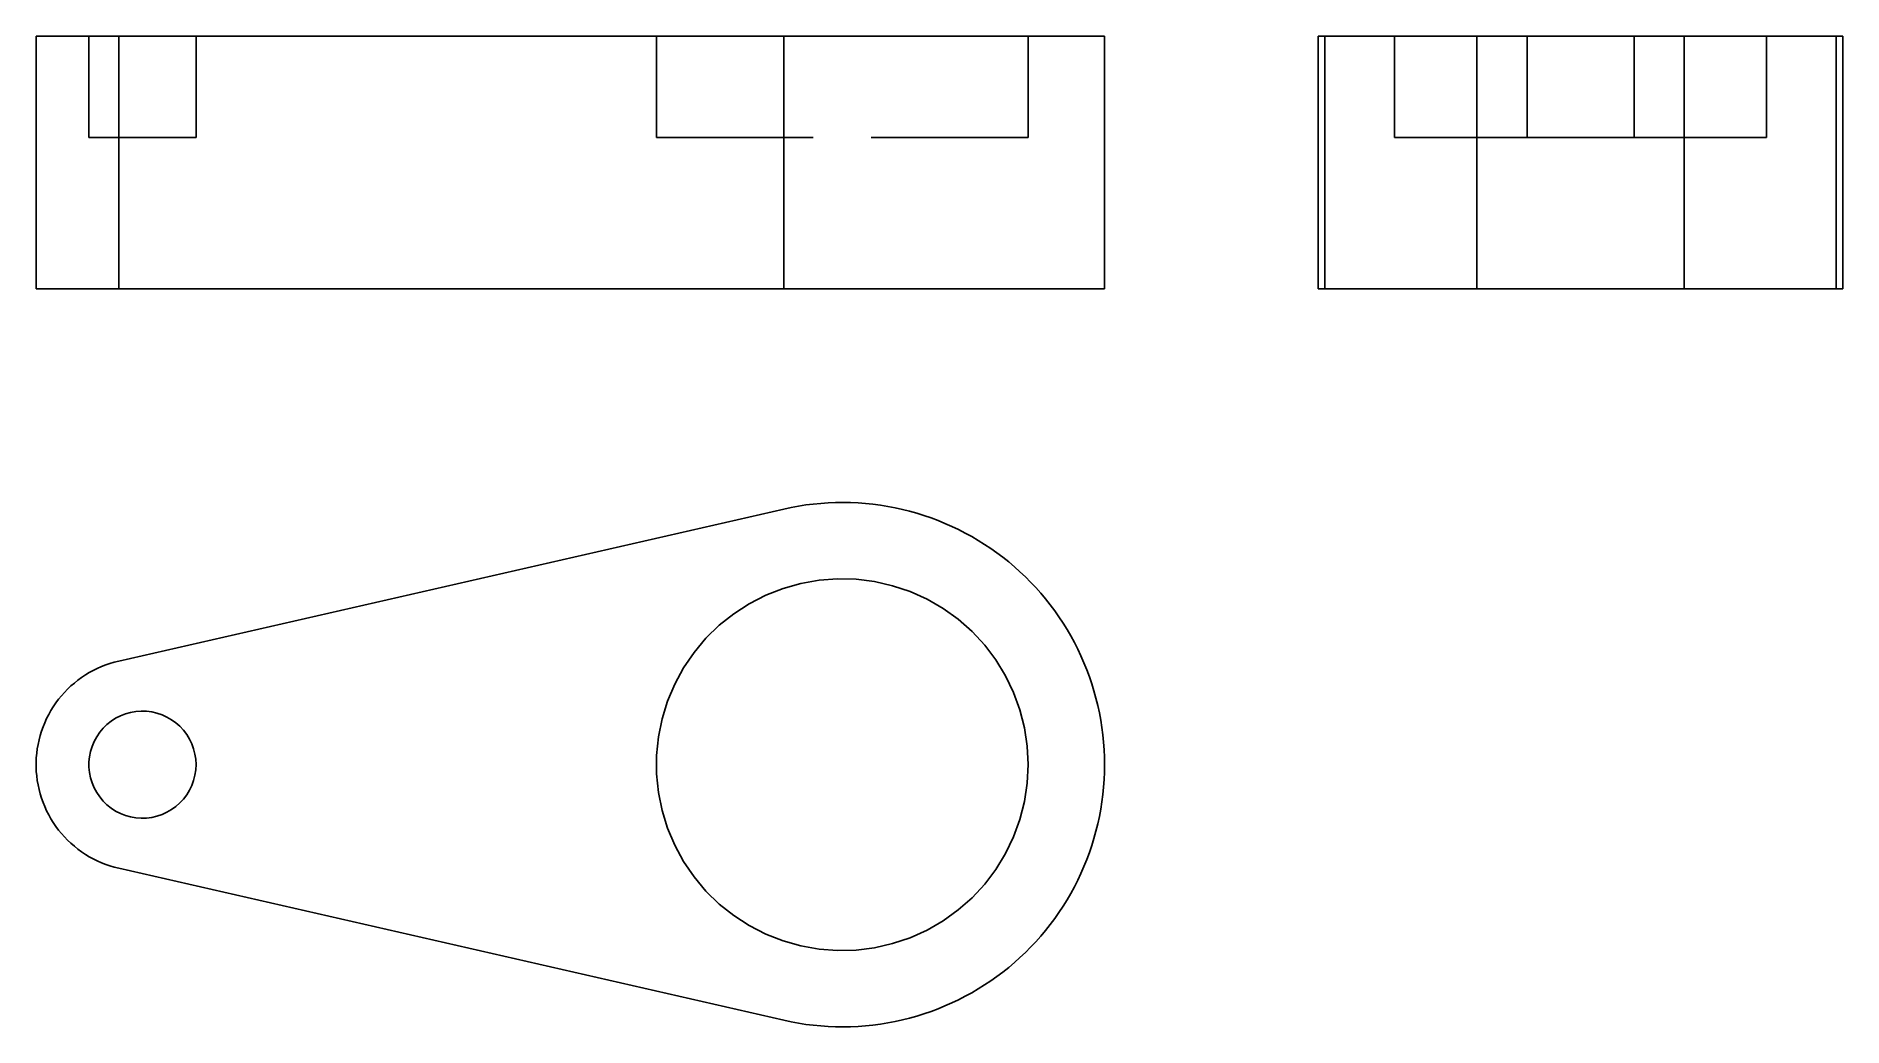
# Model space of a CAD drawing. Extents: x 0 to 1.68, y 0 to 0.92.
import ezdxf

# ---------------------------------------------------------------- set-up
doc = ezdxf.new("R2010")
doc.units = 0
doc.linetypes.add('HIDDEN', pattern=[0.0497, 0.03315, -0.01655])
for name, color, linetype in [('FRONT', 7, 'CONTINUOUS'), ('FRONT_HID', 7, 'HIDDEN'), ('LEFT', 7, 'CONTINUOUS'), ('LEFT_HID', 7, 'HIDDEN'), ('TOP', 7, 'CONTINUOUS')]:
    doc.layers.add(name, color=color, linetype=linetype)

msp = doc.modelspace()

# ---------------------------------------------------------------- linework, layer by layer
at = {"layer": 'FRONT'}
for p, q in [((0.076871, 0.921995), (0, 0.921995)), ((0, 0.921995), (0, 0.827757)), ((0.695618, 0.921995), (0.076871, 0.921995)), ((0.076871, 0.827757), (0.076871, 0.921995)), ((0.994017, 0.921995), (0.695618, 0.921995)), ((0.695618, 0.827757), (0.695618, 0.921995)), ((0.994017, 0.827757), (0.994017, 0.921995)), ((0, 0.827757), (0, 0.686835)), ((0.076871, 0.686835), (0.076871, 0.827757)), ((0.695618, 0.686835), (0.695618, 0.827757)), ((0.994017, 0.686835), (0.994017, 0.827757)), ((0.076871, 0.686835), (0, 0.686835)), ((0.695618, 0.686835), (0.076871, 0.686835)), ((0.994017, 0.686835), (0.695618, 0.686835))]:
    msp.add_line(p, q, dxfattribs=at)
at = {"layer": 'FRONT_HID', "linetype": 'HIDDEN'}
for p, q in [((0.14875, 0.921995), (0.049081, 0.921995)), ((0.049081, 0.921995), (0.14875, 0.921995)), ((0.049081, 0.921995), (0.049081, 0.827757)), ((0.076871, 0.921995), (0.197831, 0.921995)), ((0.197831, 0.921995), (0.076871, 0.921995)), ((0.14875, 0.827757), (0.14875, 0.921995)), ((0.515013, 0.921995), (0.508993, 0.921995)), ((0.508993, 0.921995), (0.515013, 0.921995)), ((0.521033, 0.921995), (0.515013, 0.921995)), ((0.515013, 0.921995), (0.521033, 0.921995)), ((0.527053, 0.921995), (0.521033, 0.921995)), ((0.521033, 0.921995), (0.527053, 0.921995)), ((0.533074, 0.921995), (0.527053, 0.921995)), ((0.527053, 0.921995), (0.533074, 0.921995)), ((0.539094, 0.921995), (0.533074, 0.921995)), ((0.533074, 0.921995), (0.539094, 0.921995)), ((0.545114, 0.921995), (0.539094, 0.921995)), ((0.539094, 0.921995), (0.545114, 0.921995)), ((0.551134, 0.921995), (0.545114, 0.921995)), ((0.545114, 0.921995), (0.551134, 0.921995)), ((0.557154, 0.921995), (0.551134, 0.921995)), ((0.551134, 0.921995), (0.557154, 0.921995)), ((0.563174, 0.921995), (0.557154, 0.921995)), ((0.557154, 0.921995), (0.563174, 0.921995)), ((0.569195, 0.921995), (0.563174, 0.921995)), ((0.563174, 0.921995), (0.569195, 0.921995)), ((0.575215, 0.921995), (0.569195, 0.921995)), ((0.569195, 0.921995), (0.575215, 0.921995)), ((0.581235, 0.921995), (0.575215, 0.921995)), ((0.575215, 0.921995), (0.581235, 0.921995)), ((0.922992, 0.921995), (0.577008, 0.921995)), ((0.577008, 0.921995), (0.922992, 0.921995)), ((0.577008, 0.921995), (0.577008, 0.827757)), ((0.587255, 0.921995), (0.581235, 0.921995)), ((0.581235, 0.921995), (0.587255, 0.921995)), ((0.593275, 0.921995), (0.587255, 0.921995)), ((0.587255, 0.921995), (0.593275, 0.921995)), ((0.599295, 0.921995), (0.593275, 0.921995)), ((0.593275, 0.921995), (0.599295, 0.921995)), ((0.605316, 0.921995), (0.599295, 0.921995)), ((0.599295, 0.921995), (0.605316, 0.921995)), ((0.611336, 0.921995), (0.605316, 0.921995)), ((0.605316, 0.921995), (0.611336, 0.921995)), ((0.617356, 0.921995), (0.611336, 0.921995)), ((0.611336, 0.921995), (0.617356, 0.921995)), ((0.623376, 0.921995), (0.617356, 0.921995)), ((0.617356, 0.921995), (0.623376, 0.921995)), ((0.629396, 0.921995), (0.623376, 0.921995)), ((0.623376, 0.921995), (0.629396, 0.921995)), ((0.635416, 0.921995), (0.629396, 0.921995)), ((0.629396, 0.921995), (0.635416, 0.921995)), ((0.641436, 0.921995), (0.635416, 0.921995)), ((0.635416, 0.921995), (0.641436, 0.921995)), ((0.647457, 0.921995), (0.641436, 0.921995)), ((0.641436, 0.921995), (0.647457, 0.921995)), ((0.653477, 0.921995), (0.647457, 0.921995)), ((0.647457, 0.921995), (0.653477, 0.921995)), ((0.659497, 0.921995), (0.653477, 0.921995)), ((0.653477, 0.921995), (0.659497, 0.921995)), ((0.665517, 0.921995), (0.659497, 0.921995)), ((0.659497, 0.921995), (0.665517, 0.921995)), ((0.671537, 0.921995), (0.665517, 0.921995)), ((0.665517, 0.921995), (0.671537, 0.921995)), ((0.677557, 0.921995), (0.671537, 0.921995)), ((0.671537, 0.921995), (0.677557, 0.921995)), ((0.683578, 0.921995), (0.677557, 0.921995)), ((0.677557, 0.921995), (0.683578, 0.921995)), ((0.689598, 0.921995), (0.683578, 0.921995)), ((0.683578, 0.921995), (0.689598, 0.921995)), ((0.695618, 0.921995), (0.689598, 0.921995)), ((0.689598, 0.921995), (0.695618, 0.921995)), ((0.922992, 0.827757), (0.922992, 0.921995)), ((0.14875, 0.827757), (0.049081, 0.827757)), ((0.049081, 0.827757), (0.14875, 0.827757)), ((0.922992, 0.827757), (0.577008, 0.827757)), ((0.577008, 0.827757), (0.922992, 0.827757)), ((0.053827, 0.686835), (0.050663, 0.686835)), ((0.050663, 0.686835), (0.053827, 0.686835)), ((0.056991, 0.686835), (0.053827, 0.686835)), ((0.053827, 0.686835), (0.056991, 0.686835)), ((0.060155, 0.686835), (0.056991, 0.686835)), ((0.056991, 0.686835), (0.060155, 0.686835)), ((0.063319, 0.686835), (0.060155, 0.686835)), ((0.060155, 0.686835), (0.063319, 0.686835)), ((0.066484, 0.686835), (0.063319, 0.686835)), ((0.063319, 0.686835), (0.066484, 0.686835)), ((0.069648, 0.686835), (0.066484, 0.686835)), ((0.066484, 0.686835), (0.069648, 0.686835)), ((0.072812, 0.686835), (0.069648, 0.686835)), ((0.069648, 0.686835), (0.072812, 0.686835)), ((0.075976, 0.686835), (0.072812, 0.686835)), ((0.072812, 0.686835), (0.075976, 0.686835)), ((0.07914, 0.686835), (0.075976, 0.686835)), ((0.075976, 0.686835), (0.07914, 0.686835)), ((0.076871, 0.686835), (0.197831, 0.686835)), ((0.197831, 0.686835), (0.076871, 0.686835)), ((0.082304, 0.686835), (0.07914, 0.686835)), ((0.07914, 0.686835), (0.082304, 0.686835)), ((0.085468, 0.686835), (0.082304, 0.686835)), ((0.082304, 0.686835), (0.085468, 0.686835)), ((0.088632, 0.686835), (0.085468, 0.686835)), ((0.085468, 0.686835), (0.088632, 0.686835)), ((0.091796, 0.686835), (0.088632, 0.686835)), ((0.088632, 0.686835), (0.091796, 0.686835)), ((0.09496, 0.686835), (0.091796, 0.686835)), ((0.091796, 0.686835), (0.09496, 0.686835)), ((0.098125, 0.686835), (0.09496, 0.686835)), ((0.09496, 0.686835), (0.098125, 0.686835)), ((0.101289, 0.686835), (0.098125, 0.686835)), ((0.098125, 0.686835), (0.101289, 0.686835)), ((0.104453, 0.686835), (0.101289, 0.686835)), ((0.101289, 0.686835), (0.104453, 0.686835)), ((0.107617, 0.686835), (0.104453, 0.686835)), ((0.104453, 0.686835), (0.107617, 0.686835)), ((0.110781, 0.686835), (0.107617, 0.686835)), ((0.107617, 0.686835), (0.110781, 0.686835)), ((0.113945, 0.686835), (0.110781, 0.686835)), ((0.110781, 0.686835), (0.113945, 0.686835)), ((0.117109, 0.686835), (0.113945, 0.686835)), ((0.113945, 0.686835), (0.117109, 0.686835)), ((0.120273, 0.686835), (0.117109, 0.686835)), ((0.117109, 0.686835), (0.120273, 0.686835)), ((0.123437, 0.686835), (0.120273, 0.686835)), ((0.120273, 0.686835), (0.123437, 0.686835)), ((0.126601, 0.686835), (0.123437, 0.686835)), ((0.123437, 0.686835), (0.126601, 0.686835)), ((0.129766, 0.686835), (0.126601, 0.686835)), ((0.126601, 0.686835), (0.129766, 0.686835)), ((0.13293, 0.686835), (0.129766, 0.686835)), ((0.129766, 0.686835), (0.13293, 0.686835)), ((0.136094, 0.686835), (0.13293, 0.686835)), ((0.13293, 0.686835), (0.136094, 0.686835)), ((0.139258, 0.686835), (0.136094, 0.686835)), ((0.136094, 0.686835), (0.139258, 0.686835)), ((0.142422, 0.686835), (0.139258, 0.686835)), ((0.139258, 0.686835), (0.142422, 0.686835)), ((0.145586, 0.686835), (0.142422, 0.686835)), ((0.142422, 0.686835), (0.145586, 0.686835)), ((0.14875, 0.686835), (0.145586, 0.686835)), ((0.145586, 0.686835), (0.14875, 0.686835)), ((0.515013, 0.686835), (0.508993, 0.686835)), ((0.508993, 0.686835), (0.515013, 0.686835)), ((0.521033, 0.686835), (0.515013, 0.686835)), ((0.515013, 0.686835), (0.521033, 0.686835)), ((0.527053, 0.686835), (0.521033, 0.686835)), ((0.521033, 0.686835), (0.527053, 0.686835)), ((0.533074, 0.686835), (0.527053, 0.686835)), ((0.527053, 0.686835), (0.533074, 0.686835)), ((0.539094, 0.686835), (0.533074, 0.686835)), ((0.533074, 0.686835), (0.539094, 0.686835)), ((0.545114, 0.686835), (0.539094, 0.686835)), ((0.539094, 0.686835), (0.545114, 0.686835)), ((0.551134, 0.686835), (0.545114, 0.686835)), ((0.545114, 0.686835), (0.551134, 0.686835)), ((0.557154, 0.686835), (0.551134, 0.686835)), ((0.551134, 0.686835), (0.557154, 0.686835)), ((0.563174, 0.686835), (0.557154, 0.686835)), ((0.557154, 0.686835), (0.563174, 0.686835)), ((0.569195, 0.686835), (0.563174, 0.686835)), ((0.563174, 0.686835), (0.569195, 0.686835)), ((0.575215, 0.686835), (0.569195, 0.686835)), ((0.569195, 0.686835), (0.575215, 0.686835)), ((0.581235, 0.686835), (0.575215, 0.686835)), ((0.575215, 0.686835), (0.581235, 0.686835)), ((0.587255, 0.686835), (0.581235, 0.686835)), ((0.581235, 0.686835), (0.587255, 0.686835)), ((0.593483, 0.686835), (0.582499, 0.686835)), ((0.582499, 0.686835), (0.593483, 0.686835)), ((0.593275, 0.686835), (0.587255, 0.686835)), ((0.587255, 0.686835), (0.593275, 0.686835)), ((0.599295, 0.686835), (0.593275, 0.686835)), ((0.593275, 0.686835), (0.599295, 0.686835)), ((0.604467, 0.686835), (0.593483, 0.686835)), ((0.593483, 0.686835), (0.604467, 0.686835)), ((0.605316, 0.686835), (0.599295, 0.686835)), ((0.599295, 0.686835), (0.605316, 0.686835)), ((0.61545, 0.686835), (0.604467, 0.686835)), ((0.604467, 0.686835), (0.61545, 0.686835)), ((0.611336, 0.686835), (0.605316, 0.686835)), ((0.605316, 0.686835), (0.611336, 0.686835)), ((0.617356, 0.686835), (0.611336, 0.686835)), ((0.611336, 0.686835), (0.617356, 0.686835)), ((0.626434, 0.686835), (0.61545, 0.686835)), ((0.61545, 0.686835), (0.626434, 0.686835)), ((0.623376, 0.686835), (0.617356, 0.686835)), ((0.617356, 0.686835), (0.623376, 0.686835)), ((0.629396, 0.686835), (0.623376, 0.686835)), ((0.623376, 0.686835), (0.629396, 0.686835)), ((0.637418, 0.686835), (0.626434, 0.686835)), ((0.626434, 0.686835), (0.637418, 0.686835)), ((0.635416, 0.686835), (0.629396, 0.686835)), ((0.629396, 0.686835), (0.635416, 0.686835)), ((0.641436, 0.686835), (0.635416, 0.686835)), ((0.635416, 0.686835), (0.641436, 0.686835)), ((0.648401, 0.686835), (0.637418, 0.686835)), ((0.637418, 0.686835), (0.648401, 0.686835)), ((0.647457, 0.686835), (0.641436, 0.686835)), ((0.641436, 0.686835), (0.647457, 0.686835)), ((0.653477, 0.686835), (0.647457, 0.686835)), ((0.647457, 0.686835), (0.653477, 0.686835)), ((0.659385, 0.686835), (0.648401, 0.686835)), ((0.648401, 0.686835), (0.659385, 0.686835)), ((0.659497, 0.686835), (0.653477, 0.686835)), ((0.653477, 0.686835), (0.659497, 0.686835)), ((0.670369, 0.686835), (0.659385, 0.686835)), ((0.659385, 0.686835), (0.670369, 0.686835)), ((0.665517, 0.686835), (0.659497, 0.686835)), ((0.659497, 0.686835), (0.665517, 0.686835)), ((0.671537, 0.686835), (0.665517, 0.686835)), ((0.665517, 0.686835), (0.671537, 0.686835)), ((0.681352, 0.686835), (0.670369, 0.686835)), ((0.670369, 0.686835), (0.681352, 0.686835)), ((0.677557, 0.686835), (0.671537, 0.686835)), ((0.671537, 0.686835), (0.677557, 0.686835)), ((0.683578, 0.686835), (0.677557, 0.686835)), ((0.677557, 0.686835), (0.683578, 0.686835)), ((0.692336, 0.686835), (0.681352, 0.686835)), ((0.681352, 0.686835), (0.692336, 0.686835)), ((0.689598, 0.686835), (0.683578, 0.686835)), ((0.683578, 0.686835), (0.689598, 0.686835)), ((0.695618, 0.686835), (0.689598, 0.686835)), ((0.689598, 0.686835), (0.695618, 0.686835)), ((0.703319, 0.686835), (0.692336, 0.686835)), ((0.692336, 0.686835), (0.703319, 0.686835)), ((0.714303, 0.686835), (0.703319, 0.686835)), ((0.703319, 0.686835), (0.714303, 0.686835)), ((0.725287, 0.686835), (0.714303, 0.686835)), ((0.714303, 0.686835), (0.725287, 0.686835)), ((0.73627, 0.686835), (0.725287, 0.686835)), ((0.725287, 0.686835), (0.73627, 0.686835)), ((0.747254, 0.686835), (0.73627, 0.686835)), ((0.73627, 0.686835), (0.747254, 0.686835)), ((0.758238, 0.686835), (0.747254, 0.686835)), ((0.747254, 0.686835), (0.758238, 0.686835)), ((0.769221, 0.686835), (0.758238, 0.686835)), ((0.758238, 0.686835), (0.769221, 0.686835)), ((0.780205, 0.686835), (0.769221, 0.686835)), ((0.769221, 0.686835), (0.780205, 0.686835)), ((0.791189, 0.686835), (0.780205, 0.686835)), ((0.780205, 0.686835), (0.791189, 0.686835)), ((0.802172, 0.686835), (0.791189, 0.686835)), ((0.791189, 0.686835), (0.802172, 0.686835)), ((0.813156, 0.686835), (0.802172, 0.686835)), ((0.802172, 0.686835), (0.813156, 0.686835)), ((0.824139, 0.686835), (0.813156, 0.686835)), ((0.813156, 0.686835), (0.824139, 0.686835)), ((0.835123, 0.686835), (0.824139, 0.686835)), ((0.824139, 0.686835), (0.835123, 0.686835)), ((0.846107, 0.686835), (0.835123, 0.686835)), ((0.835123, 0.686835), (0.846107, 0.686835)), ((0.85709, 0.686835), (0.846107, 0.686835)), ((0.846107, 0.686835), (0.85709, 0.686835)), ((0.868074, 0.686835), (0.85709, 0.686835)), ((0.85709, 0.686835), (0.868074, 0.686835)), ((0.879058, 0.686835), (0.868074, 0.686835)), ((0.868074, 0.686835), (0.879058, 0.686835)), ((0.890041, 0.686835), (0.879058, 0.686835)), ((0.879058, 0.686835), (0.890041, 0.686835)), ((0.901025, 0.686835), (0.890041, 0.686835)), ((0.890041, 0.686835), (0.901025, 0.686835)), ((0.912009, 0.686835), (0.901025, 0.686835)), ((0.901025, 0.686835), (0.912009, 0.686835)), ((0.922992, 0.686835), (0.912009, 0.686835)), ((0.912009, 0.686835), (0.922992, 0.686835))]:
    msp.add_line(p, q, dxfattribs=at)
at = {"layer": 'LEFT'}
for p, q in [((1.19282, 0.921995), (1.198957, 0.921995)), ((1.19282, 0.921995), (1.19282, 0.827757)), ((1.198957, 0.921995), (1.34041, 0.921995)), ((1.198957, 0.827757), (1.198957, 0.921995)), ((1.34041, 0.921995), (1.533266, 0.921995)), ((1.34041, 0.827757), (1.34041, 0.921995)), ((1.533266, 0.921995), (1.674718, 0.921995)), ((1.533266, 0.827757), (1.533266, 0.921995)), ((1.674718, 0.921995), (1.680855, 0.921995)), ((1.674718, 0.827757), (1.674718, 0.921995)), ((1.680855, 0.921995), (1.680855, 0.827757)), ((1.19282, 0.827757), (1.19282, 0.686835)), ((1.198957, 0.686835), (1.198957, 0.827757)), ((1.34041, 0.686835), (1.34041, 0.827757)), ((1.533266, 0.686835), (1.533266, 0.827757)), ((1.674718, 0.686835), (1.674718, 0.827757)), ((1.680855, 0.827757), (1.680855, 0.686835)), ((1.19282, 0.686835), (1.198957, 0.686835)), ((1.198957, 0.686835), (1.34041, 0.686835)), ((1.34041, 0.686835), (1.533266, 0.686835)), ((1.533266, 0.686835), (1.674718, 0.686835)), ((1.674718, 0.686835), (1.680855, 0.686835))]:
    msp.add_line(p, q, dxfattribs=at)
at = {"layer": 'LEFT_HID', "linetype": 'HIDDEN'}
for p, q in [((1.436838, 0.921995), (1.19282, 0.921995)), ((1.674718, 0.921995), (1.198957, 0.921995)), ((1.436838, 0.921995), (1.263845, 0.921995)), ((1.263845, 0.921995), (1.60983, 0.921995)), ((1.263845, 0.921995), (1.263845, 0.827757)), ((1.34041, 0.921995), (1.436838, 0.921995)), ((1.436838, 0.921995), (1.387003, 0.921995)), ((1.387003, 0.921995), (1.486672, 0.921995)), ((1.387003, 0.921995), (1.387003, 0.827757)), ((1.680855, 0.921995), (1.436838, 0.921995)), ((1.436838, 0.921995), (1.533266, 0.921995)), ((1.60983, 0.921995), (1.436838, 0.921995)), ((1.486672, 0.921995), (1.436838, 0.921995)), ((1.486672, 0.921995), (1.486672, 0.827757)), ((1.60983, 0.921995), (1.60983, 0.827757)), ((1.436838, 0.827757), (1.263845, 0.827757)), ((1.263845, 0.827757), (1.60983, 0.827757)), ((1.436838, 0.827757), (1.387003, 0.827757)), ((1.387003, 0.827757), (1.486672, 0.827757)), ((1.60983, 0.827757), (1.436838, 0.827757)), ((1.486672, 0.827757), (1.436838, 0.827757)), ((1.436838, 0.686835), (1.19282, 0.686835)), ((1.674718, 0.686835), (1.198957, 0.686835)), ((1.276214, 0.686835), (1.27086, 0.686835)), ((1.27086, 0.686835), (1.281568, 0.686835)), ((1.286922, 0.686835), (1.276214, 0.686835)), ((1.281568, 0.686835), (1.292276, 0.686835)), ((1.29763, 0.686835), (1.286922, 0.686835)), ((1.292276, 0.686835), (1.302984, 0.686835)), ((1.308339, 0.686835), (1.29763, 0.686835)), ((1.302984, 0.686835), (1.313693, 0.686835)), ((1.319047, 0.686835), (1.308339, 0.686835)), ((1.313693, 0.686835), (1.324401, 0.686835)), ((1.329755, 0.686835), (1.319047, 0.686835)), ((1.324401, 0.686835), (1.335109, 0.686835)), ((1.340463, 0.686835), (1.329755, 0.686835)), ((1.335109, 0.686835), (1.345817, 0.686835)), ((1.34041, 0.686835), (1.436838, 0.686835)), ((1.351172, 0.686835), (1.340463, 0.686835)), ((1.345817, 0.686835), (1.356526, 0.686835)), ((1.36188, 0.686835), (1.351172, 0.686835)), ((1.356526, 0.686835), (1.367234, 0.686835)), ((1.372588, 0.686835), (1.36188, 0.686835)), ((1.367234, 0.686835), (1.377942, 0.686835)), ((1.383296, 0.686835), (1.372588, 0.686835)), ((1.377942, 0.686835), (1.38865, 0.686835)), ((1.394005, 0.686835), (1.383296, 0.686835)), ((1.38865, 0.686835), (1.399359, 0.686835)), ((1.390566, 0.686835), (1.389024, 0.686835)), ((1.389024, 0.686835), (1.392108, 0.686835)), ((1.393651, 0.686835), (1.390566, 0.686835)), ((1.392108, 0.686835), (1.395193, 0.686835)), ((1.396736, 0.686835), (1.393651, 0.686835)), ((1.404713, 0.686835), (1.394005, 0.686835)), ((1.395193, 0.686835), (1.398278, 0.686835)), ((1.39982, 0.686835), (1.396736, 0.686835)), ((1.398278, 0.686835), (1.401363, 0.686835)), ((1.399359, 0.686835), (1.410067, 0.686835)), ((1.402905, 0.686835), (1.39982, 0.686835)), ((1.401363, 0.686835), (1.404448, 0.686835)), ((1.40599, 0.686835), (1.402905, 0.686835)), ((1.404448, 0.686835), (1.407532, 0.686835)), ((1.415421, 0.686835), (1.404713, 0.686835)), ((1.409075, 0.686835), (1.40599, 0.686835)), ((1.407532, 0.686835), (1.410617, 0.686835)), ((1.412159, 0.686835), (1.409075, 0.686835)), ((1.410067, 0.686835), (1.420775, 0.686835)), ((1.410617, 0.686835), (1.413702, 0.686835)), ((1.415244, 0.686835), (1.412159, 0.686835)), ((1.413702, 0.686835), (1.416787, 0.686835)), ((1.418329, 0.686835), (1.415244, 0.686835)), ((1.426129, 0.686835), (1.415421, 0.686835)), ((1.416787, 0.686835), (1.419871, 0.686835)), ((1.421414, 0.686835), (1.418329, 0.686835)), ((1.419871, 0.686835), (1.422956, 0.686835)), ((1.420775, 0.686835), (1.431483, 0.686835)), ((1.424499, 0.686835), (1.421414, 0.686835)), ((1.422956, 0.686835), (1.426041, 0.686835)), ((1.427583, 0.686835), (1.424499, 0.686835)), ((1.426041, 0.686835), (1.429126, 0.686835)), ((1.436838, 0.686835), (1.426129, 0.686835)), ((1.430668, 0.686835), (1.427583, 0.686835)), ((1.429126, 0.686835), (1.43221, 0.686835)), ((1.433753, 0.686835), (1.430668, 0.686835)), ((1.431483, 0.686835), (1.442192, 0.686835)), ((1.43221, 0.686835), (1.435295, 0.686835)), ((1.436838, 0.686835), (1.433753, 0.686835)), ((1.435295, 0.686835), (1.43838, 0.686835)), ((1.436838, 0.686835), (1.533266, 0.686835)), ((1.680855, 0.686835), (1.436838, 0.686835)), ((1.447546, 0.686835), (1.436838, 0.686835)), ((1.439922, 0.686835), (1.436838, 0.686835)), ((1.43838, 0.686835), (1.441465, 0.686835)), ((1.443007, 0.686835), (1.439922, 0.686835)), ((1.441465, 0.686835), (1.44455, 0.686835)), ((1.442192, 0.686835), (1.4529, 0.686835)), ((1.446092, 0.686835), (1.443007, 0.686835)), ((1.44455, 0.686835), (1.447634, 0.686835)), ((1.449177, 0.686835), (1.446092, 0.686835)), ((1.458254, 0.686835), (1.447546, 0.686835)), ((1.447634, 0.686835), (1.450719, 0.686835)), ((1.452261, 0.686835), (1.449177, 0.686835)), ((1.450719, 0.686835), (1.453804, 0.686835)), ((1.455346, 0.686835), (1.452261, 0.686835)), ((1.4529, 0.686835), (1.463608, 0.686835)), ((1.453804, 0.686835), (1.456889, 0.686835)), ((1.458431, 0.686835), (1.455346, 0.686835)), ((1.456889, 0.686835), (1.459973, 0.686835)), ((1.468962, 0.686835), (1.458254, 0.686835)), ((1.461516, 0.686835), (1.458431, 0.686835)), ((1.459973, 0.686835), (1.463058, 0.686835)), ((1.464601, 0.686835), (1.461516, 0.686835)), ((1.463058, 0.686835), (1.466143, 0.686835)), ((1.463608, 0.686835), (1.474317, 0.686835)), ((1.467685, 0.686835), (1.464601, 0.686835)), ((1.466143, 0.686835), (1.469228, 0.686835)), ((1.47077, 0.686835), (1.467685, 0.686835)), ((1.479671, 0.686835), (1.468962, 0.686835)), ((1.469228, 0.686835), (1.472312, 0.686835)), ((1.473855, 0.686835), (1.47077, 0.686835)), ((1.472312, 0.686835), (1.475397, 0.686835)), ((1.47694, 0.686835), (1.473855, 0.686835)), ((1.474317, 0.686835), (1.485025, 0.686835)), ((1.475397, 0.686835), (1.478482, 0.686835)), ((1.480024, 0.686835), (1.47694, 0.686835)), ((1.478482, 0.686835), (1.481567, 0.686835)), ((1.490379, 0.686835), (1.479671, 0.686835)), ((1.483109, 0.686835), (1.480024, 0.686835)), ((1.481567, 0.686835), (1.484652, 0.686835)), ((1.484652, 0.686835), (1.483109, 0.686835)), ((1.485025, 0.686835), (1.495733, 0.686835)), ((1.501087, 0.686835), (1.490379, 0.686835)), ((1.495733, 0.686835), (1.506441, 0.686835)), ((1.511795, 0.686835), (1.501087, 0.686835)), ((1.506441, 0.686835), (1.51715, 0.686835)), ((1.522504, 0.686835), (1.511795, 0.686835)), ((1.51715, 0.686835), (1.527858, 0.686835)), ((1.533212, 0.686835), (1.522504, 0.686835)), ((1.527858, 0.686835), (1.538566, 0.686835)), ((1.54392, 0.686835), (1.533212, 0.686835)), ((1.538566, 0.686835), (1.549274, 0.686835)), ((1.554628, 0.686835), (1.54392, 0.686835)), ((1.549274, 0.686835), (1.559983, 0.686835)), ((1.565337, 0.686835), (1.554628, 0.686835)), ((1.559983, 0.686835), (1.570691, 0.686835)), ((1.576045, 0.686835), (1.565337, 0.686835)), ((1.570691, 0.686835), (1.581399, 0.686835)), ((1.586753, 0.686835), (1.576045, 0.686835)), ((1.581399, 0.686835), (1.592107, 0.686835)), ((1.597461, 0.686835), (1.586753, 0.686835)), ((1.592107, 0.686835), (1.602816, 0.686835)), ((1.602816, 0.686835), (1.597461, 0.686835))]:
    msp.add_line(p, q, dxfattribs=at)
at = {"layer": 'TOP'}
for p, q in [((0.736869, 0.487681), (0.729931, 0.487208)), ((0.743818, 0.487955), (0.736869, 0.487681)), ((0.750772, 0.488032), (0.743818, 0.487955)), ((0.757726, 0.48791), (0.750772, 0.488032)), ((0.764673, 0.48759), (0.757726, 0.48791)), ((0.771608, 0.487072), (0.764673, 0.48759)), ((0.695595, 0.481896), (0.076848, 0.340444)), ((0.702396, 0.483349), (0.695595, 0.481896)), ((0.709236, 0.484608), (0.702396, 0.483349)), ((0.716109, 0.485671), (0.709236, 0.484608)), ((0.723009, 0.486538), (0.716109, 0.485671)), ((0.729931, 0.487208), (0.723009, 0.486538)), ((0.778525, 0.486357), (0.771608, 0.487072)), ((0.78542, 0.485445), (0.778525, 0.486357)), ((0.792285, 0.484337), (0.78542, 0.485445)), ((0.799116, 0.483034), (0.792285, 0.484337)), ((0.805908, 0.481537), (0.799116, 0.483034)), ((0.812654, 0.479846), (0.805908, 0.481537)), ((0.819349, 0.477965), (0.812654, 0.479846)), ((0.825987, 0.475893), (0.819349, 0.477965)), ((0.832564, 0.473632), (0.825987, 0.475893)), ((0.839074, 0.471186), (0.832564, 0.473632)), ((0.845511, 0.468554), (0.839074, 0.471186)), ((0.851871, 0.465741), (0.845511, 0.468554)), ((0.858148, 0.462747), (0.851871, 0.465741)), ((0.864338, 0.459576), (0.858148, 0.462747)), ((0.870434, 0.456229), (0.864338, 0.459576)), ((0.876432, 0.452711), (0.870434, 0.456229)), ((0.882328, 0.449022), (0.876432, 0.452711)), ((0.888116, 0.445167), (0.882328, 0.449022)), ((0.893793, 0.441149), (0.888116, 0.445167)), ((0.899352, 0.436971), (0.893793, 0.441149)), ((0.90479, 0.432636), (0.899352, 0.436971)), ((0.910102, 0.428147), (0.90479, 0.432636)), ((0.915284, 0.42351), (0.910102, 0.428147)), ((0.920332, 0.418726), (0.915284, 0.42351)), ((0.694882, 0.408), (0.678828, 0.401699)), ((0.711483, 0.412671), (0.694882, 0.408)), ((0.728467, 0.415666), (0.711483, 0.412671)), ((0.745665, 0.416954), (0.728467, 0.415666)), ((0.762905, 0.416524), (0.745665, 0.416954)), ((0.780017, 0.41438), (0.762905, 0.416524)), ((0.796831, 0.410542), (0.780017, 0.41438)), ((0.813179, 0.40505), (0.796831, 0.410542)), ((0.828898, 0.397957), (0.813179, 0.40505)), ((0.925242, 0.413801), (0.920332, 0.418726)), ((0.930009, 0.408737), (0.925242, 0.413801)), ((0.93463, 0.40354), (0.930009, 0.408737)), ((0.939101, 0.398213), (0.93463, 0.40354)), ((0.663481, 0.393832), (0.648994, 0.384475)), ((0.678828, 0.401699), (0.663481, 0.393832)), ((0.843834, 0.389334), (0.828898, 0.397957)), ((0.857836, 0.379267), (0.843834, 0.389334)), ((0.943418, 0.392761), (0.939101, 0.398213)), ((0.947578, 0.387188), (0.943418, 0.392761)), ((0.951578, 0.381499), (0.947578, 0.387188)), ((0.635511, 0.373722), (0.623165, 0.36168)), ((0.648994, 0.384475), (0.635511, 0.373722)), ((0.870767, 0.367855), (0.857836, 0.379267)), ((0.955414, 0.375698), (0.951578, 0.381499)), ((0.959083, 0.36979), (0.955414, 0.375698)), ((0.962582, 0.363781), (0.959083, 0.36979)), ((0.623165, 0.36168), (0.61208, 0.348469)), ((0.882497, 0.355213), (0.870767, 0.367855)), ((0.89291, 0.341466), (0.882497, 0.355213)), ((0.965909, 0.357673), (0.962582, 0.363781)), ((0.96906, 0.351474), (0.965909, 0.357673)), ((0.064702, 0.336834), (0.060768, 0.335289)), ((0.068698, 0.33821), (0.064702, 0.336834)), ((0.072749, 0.339414), (0.068698, 0.33821)), ((0.076849, 0.340444), (0.072749, 0.339414)), ((0.61208, 0.348469), (0.602365, 0.33422)), ((0.901903, 0.32675), (0.89291, 0.341466)), ((0.972033, 0.345187), (0.96906, 0.351474)), ((0.974826, 0.338818), (0.972033, 0.345187)), ((0.977436, 0.332372), (0.974826, 0.338818)), ((0.035564, 0.320001), (0.032376, 0.317226)), ((0.038868, 0.322637), (0.035564, 0.320001)), ((0.042281, 0.32513), (0.038868, 0.322637)), ((0.045798, 0.327474), (0.042281, 0.32513)), ((0.049412, 0.329666), (0.045798, 0.327474)), ((0.053116, 0.331701), (0.049412, 0.329666)), ((0.056904, 0.333577), (0.053116, 0.331701)), ((0.060768, 0.335289), (0.056904, 0.333577)), ((0.602365, 0.33422), (0.594117, 0.319074)), ((0.909386, 0.311212), (0.901903, 0.32675)), ((0.979862, 0.325854), (0.977436, 0.332372)), ((0.982101, 0.31927), (0.979862, 0.325854)), ((0.020893, 0.304845), (0.018365, 0.301458)), ((0.023562, 0.308122), (0.020893, 0.304845)), ((0.02637, 0.311281), (0.023562, 0.308122)), ((0.029309, 0.314318), (0.02637, 0.311281)), ((0.032376, 0.317226), (0.029309, 0.314318)), ((0.587418, 0.303183), (0.582334, 0.286703)), ((0.594117, 0.319074), (0.587418, 0.303183)), ((0.915284, 0.295006), (0.909386, 0.311212)), ((0.984151, 0.312625), (0.982101, 0.31927)), ((0.986011, 0.305924), (0.984151, 0.312625)), ((0.987679, 0.299172), (0.986011, 0.305924)), ((0.009768, 0.286923), (0.008017, 0.283077)), ((0.011682, 0.290691), (0.009768, 0.286923)), ((0.013756, 0.294374), (0.011682, 0.290691)), ((0.015985, 0.297965), (0.013756, 0.294374)), ((0.018365, 0.301458), (0.015985, 0.297965)), ((0.073976, 0.287174), (0.069802, 0.284478)), ((0.078397, 0.28944), (0.073976, 0.287174)), ((0.083021, 0.291255), (0.078397, 0.28944)), ((0.087804, 0.292601), (0.083021, 0.291255)), ((0.092696, 0.293464), (0.087804, 0.292601)), ((0.097651, 0.293835), (0.092696, 0.293464)), ((0.102617, 0.293711), (0.097651, 0.293835)), ((0.107547, 0.293093), (0.102617, 0.293711)), ((0.11239, 0.291988), (0.107547, 0.293093)), ((0.1171, 0.290406), (0.11239, 0.291988)), ((0.121628, 0.288362), (0.1171, 0.290406)), ((0.125931, 0.285878), (0.121628, 0.288362)), ((0.129964, 0.282978), (0.125931, 0.285878)), ((0.582334, 0.286703), (0.578917, 0.269799)), ((0.91954, 0.278294), (0.915284, 0.295006)), ((0.989154, 0.292376), (0.987679, 0.299172)), ((0.990435, 0.285541), (0.989154, 0.292376)), ((0.003769, 0.271138), (0.002697, 0.26705)), ((0.005014, 0.275177), (0.003769, 0.271138)), ((0.006431, 0.279159), (0.005014, 0.275177)), ((0.008017, 0.283077), (0.006431, 0.279159)), ((0.05637, 0.270001), (0.053994, 0.265638)), ((0.059168, 0.274106), (0.05637, 0.270001)), ((0.062362, 0.277912), (0.059168, 0.274106)), ((0.065918, 0.281381), (0.062362, 0.277912)), ((0.069802, 0.284478), (0.065918, 0.281381)), ((0.133689, 0.279691), (0.129964, 0.282978)), ((0.137069, 0.276049), (0.133689, 0.279691)), ((0.140068, 0.272089), (0.137069, 0.276049)), ((0.142659, 0.267849), (0.140068, 0.272089)), ((0.578917, 0.269799), (0.5772, 0.252639)), ((0.92211, 0.26124), (0.91954, 0.278294)), ((0.991521, 0.278672), (0.990435, 0.285541)), ((0.992411, 0.271774), (0.991521, 0.278672)), ((0.993103, 0.264854), (0.992411, 0.271774)), ((0.000541, 0.254563), (0.000181, 0.250352)), ((0.001082, 0.258755), (0.000541, 0.254563)), ((0.001801, 0.26292), (0.001082, 0.258755)), ((0.002697, 0.26705), (0.001801, 0.26292)), ((0.050599, 0.256313), (0.049615, 0.251443)), ((0.052064, 0.26106), (0.050599, 0.256313)), ((0.053994, 0.265638), (0.052064, 0.26106)), ((0.144814, 0.263373), (0.142659, 0.267849)), ((0.146514, 0.258705), (0.144814, 0.263373)), ((0.14774, 0.25389), (0.146514, 0.258705)), ((0.14848, 0.248978), (0.14774, 0.25389)), ((0.5772, 0.252639), (0.5772, 0.235393)), ((0.92297, 0.244016), (0.92211, 0.26124)), ((0.993598, 0.257918), (0.993103, 0.264854)), ((0.993895, 0.25097), (0.993598, 0.257918)), ((0.000181, 0.250352), (0, 0.246129)), ((0, 0.246129), (0, 0.241903)), ((0, 0.241903), (0.000181, 0.23768)), ((0.000181, 0.23768), (0.000541, 0.233469)), ((0.049615, 0.251443), (0.04912, 0.2465)), ((0.04912, 0.2465), (0.04912, 0.241532)), ((0.04912, 0.241532), (0.049615, 0.236588)), ((0.049615, 0.236588), (0.050599, 0.231719)), ((0.14774, 0.234141), (0.14848, 0.239054)), ((0.148728, 0.244016), (0.14848, 0.248978)), ((0.14848, 0.239054), (0.148728, 0.244016)), ((0.5772, 0.235393), (0.578917, 0.218233)), ((0.92211, 0.226791), (0.92297, 0.244016)), ((0.993598, 0.230114), (0.993895, 0.237062)), ((0.993994, 0.244016), (0.993895, 0.25097)), ((0.993895, 0.237062), (0.993994, 0.244016)), ((0.000541, 0.233469), (0.001082, 0.229277)), ((0.001082, 0.229277), (0.001801, 0.225112)), ((0.001801, 0.225112), (0.002697, 0.220982)), ((0.002697, 0.220982), (0.003769, 0.216893)), ((0.050599, 0.231719), (0.052064, 0.226971)), ((0.052064, 0.226971), (0.053994, 0.222393)), ((0.053994, 0.222393), (0.05637, 0.21803)), ((0.140068, 0.215943), (0.142659, 0.220182)), ((0.142659, 0.220182), (0.144814, 0.224658)), ((0.144814, 0.224658), (0.146514, 0.229327)), ((0.146514, 0.229327), (0.14774, 0.234141)), ((0.91954, 0.209738), (0.92211, 0.226791)), ((0.992411, 0.216257), (0.993103, 0.223177)), ((0.993103, 0.223177), (0.993598, 0.230114)), ((0.003769, 0.216893), (0.005014, 0.212855)), ((0.005014, 0.212855), (0.006431, 0.208873)), ((0.006431, 0.208873), (0.008017, 0.204955)), ((0.008017, 0.204955), (0.009768, 0.201108)), ((0.05637, 0.21803), (0.059168, 0.213926)), ((0.059168, 0.213926), (0.062362, 0.21012)), ((0.062362, 0.21012), (0.065918, 0.206651)), ((0.065918, 0.206651), (0.069802, 0.203553)), ((0.069802, 0.203553), (0.073976, 0.200858)), ((0.121628, 0.199669), (0.125931, 0.202154)), ((0.125931, 0.202154), (0.129964, 0.205054)), ((0.129964, 0.205054), (0.133689, 0.208341)), ((0.133689, 0.208341), (0.137069, 0.211983)), ((0.137069, 0.211983), (0.140068, 0.215943)), ((0.578917, 0.218233), (0.582334, 0.201329)), ((0.915284, 0.193025), (0.91954, 0.209738)), ((0.989154, 0.195656), (0.990435, 0.202491)), ((0.990435, 0.202491), (0.991521, 0.20936)), ((0.991521, 0.20936), (0.992411, 0.216257)), ((0.009768, 0.201108), (0.011682, 0.19734)), ((0.011682, 0.19734), (0.013756, 0.193657)), ((0.013756, 0.193657), (0.015985, 0.190066)), ((0.015985, 0.190066), (0.018365, 0.186574)), ((0.018365, 0.186574), (0.020893, 0.183186)), ((0.073976, 0.200858), (0.078397, 0.198591)), ((0.078397, 0.198591), (0.083021, 0.196776)), ((0.083021, 0.196776), (0.087804, 0.195431)), ((0.087804, 0.195431), (0.092696, 0.194568)), ((0.092696, 0.194568), (0.097651, 0.194197)), ((0.097651, 0.194197), (0.102617, 0.194321)), ((0.102617, 0.194321), (0.107547, 0.194938)), ((0.107547, 0.194938), (0.11239, 0.196044)), ((0.11239, 0.196044), (0.1171, 0.197626)), ((0.1171, 0.197626), (0.121628, 0.199669)), ((0.582334, 0.201329), (0.587418, 0.184849)), ((0.909386, 0.17682), (0.915284, 0.193025)), ((0.986011, 0.182108), (0.987679, 0.188859)), ((0.987679, 0.188859), (0.989154, 0.195656)), ((0.020893, 0.183186), (0.023562, 0.17991)), ((0.023562, 0.17991), (0.02637, 0.17675)), ((0.02637, 0.17675), (0.029309, 0.173714)), ((0.029309, 0.173714), (0.032376, 0.170805)), ((0.032376, 0.170805), (0.035564, 0.168031)), ((0.587418, 0.184849), (0.594117, 0.168957)), ((0.594117, 0.168957), (0.602365, 0.153812)), ((0.901903, 0.161282), (0.909386, 0.17682)), ((0.979862, 0.162177), (0.982101, 0.168762)), ((0.982101, 0.168762), (0.984151, 0.175407)), ((0.984151, 0.175407), (0.986011, 0.182108)), ((0.035564, 0.168031), (0.038868, 0.165395)), ((0.038868, 0.165395), (0.042281, 0.162902)), ((0.042281, 0.162902), (0.045798, 0.160558)), ((0.045798, 0.160558), (0.049412, 0.158366)), ((0.049412, 0.158366), (0.053116, 0.15633)), ((0.053116, 0.15633), (0.056904, 0.154455)), ((0.056904, 0.154455), (0.060768, 0.152743)), ((0.060768, 0.152743), (0.064702, 0.151197)), ((0.602365, 0.153812), (0.61208, 0.139562)), ((0.89291, 0.146566), (0.901903, 0.161282)), ((0.974826, 0.149214), (0.977436, 0.15566)), ((0.977436, 0.15566), (0.979862, 0.162177)), ((0.064702, 0.151197), (0.068698, 0.149822)), ((0.068698, 0.149822), (0.072749, 0.148618)), ((0.072749, 0.148618), (0.076849, 0.147588)), ((0.076848, 0.147588), (0.695595, 0.006136)), ((0.61208, 0.139562), (0.623165, 0.126351)), ((0.882497, 0.132819), (0.89291, 0.146566)), ((0.965909, 0.130358), (0.96906, 0.136558)), ((0.96906, 0.136558), (0.972033, 0.142845)), ((0.972033, 0.142845), (0.974826, 0.149214)), ((0.623165, 0.126351), (0.635511, 0.114309)), ((0.857836, 0.108765), (0.870767, 0.120176)), ((0.870767, 0.120176), (0.882497, 0.132819)), ((0.955414, 0.112333), (0.959083, 0.118241)), ((0.959083, 0.118241), (0.962582, 0.124251)), ((0.962582, 0.124251), (0.965909, 0.130358)), ((0.635511, 0.114309), (0.648994, 0.103557)), ((0.648994, 0.103557), (0.663481, 0.0942)), ((0.843834, 0.098698), (0.857836, 0.108765)), ((0.947578, 0.100844), (0.951578, 0.106533)), ((0.951578, 0.106533), (0.955414, 0.112333)), ((0.663481, 0.0942), (0.678828, 0.086332)), ((0.678828, 0.086332), (0.694882, 0.080032)), ((0.813179, 0.082982), (0.828898, 0.090075)), ((0.828898, 0.090075), (0.843834, 0.098698)), ((0.930009, 0.079295), (0.93463, 0.084492)), ((0.93463, 0.084492), (0.939101, 0.089819)), ((0.939101, 0.089819), (0.943418, 0.095271)), ((0.943418, 0.095271), (0.947578, 0.100844)), ((0.694882, 0.080032), (0.711483, 0.075361)), ((0.711483, 0.075361), (0.728467, 0.072366)), ((0.728467, 0.072366), (0.745665, 0.071077)), ((0.745665, 0.071077), (0.762905, 0.071507)), ((0.762905, 0.071507), (0.780017, 0.073652)), ((0.780017, 0.073652), (0.796831, 0.077489)), ((0.796831, 0.077489), (0.813179, 0.082982)), ((0.915284, 0.064522), (0.920332, 0.069306)), ((0.920332, 0.069306), (0.925242, 0.074231)), ((0.925242, 0.074231), (0.930009, 0.079295)), ((0.893793, 0.046883), (0.899352, 0.051061)), ((0.899352, 0.051061), (0.90479, 0.055396)), ((0.90479, 0.055396), (0.910102, 0.059884)), ((0.910102, 0.059884), (0.915284, 0.064522)), ((0.870434, 0.031802), (0.876432, 0.035321)), ((0.876432, 0.035321), (0.882328, 0.039009)), ((0.882328, 0.039009), (0.888116, 0.042864)), ((0.888116, 0.042864), (0.893793, 0.046883)), ((0.832564, 0.014399), (0.839074, 0.016846)), ((0.839074, 0.016846), (0.845511, 0.019477)), ((0.845511, 0.019477), (0.851871, 0.022291)), ((0.851871, 0.022291), (0.858148, 0.025285)), ((0.858148, 0.025285), (0.864338, 0.028456)), ((0.864338, 0.028456), (0.870434, 0.031802)), ((0.695595, 0.006136), (0.702396, 0.004683)), ((0.702396, 0.004683), (0.709236, 0.003424)), ((0.709236, 0.003424), (0.716109, 0.002361)), ((0.716109, 0.002361), (0.723009, 0.001494)), ((0.723009, 0.001494), (0.729931, 0.000824)), ((0.729931, 0.000824), (0.736869, 0.000351)), ((0.736869, 0.000351), (0.743818, 0.000076)), ((0.743818, 0.000076), (0.750772, 0)), ((0.750772, 0), (0.757726, 0.000122)), ((0.757726, 0.000122), (0.764673, 0.000442)), ((0.764673, 0.000442), (0.771608, 0.000959)), ((0.771608, 0.000959), (0.778525, 0.001674)), ((0.778525, 0.001674), (0.78542, 0.002586)), ((0.78542, 0.002586), (0.792285, 0.003694)), ((0.792285, 0.003694), (0.799116, 0.004998)), ((0.799116, 0.004998), (0.805908, 0.006495)), ((0.805908, 0.006495), (0.812654, 0.008185)), ((0.812654, 0.008185), (0.819349, 0.010067)), ((0.819349, 0.010067), (0.825987, 0.012139)), ((0.825987, 0.012139), (0.832564, 0.014399))]:
    msp.add_line(p, q, dxfattribs=at)

doc.saveas('drawing.dxf')
